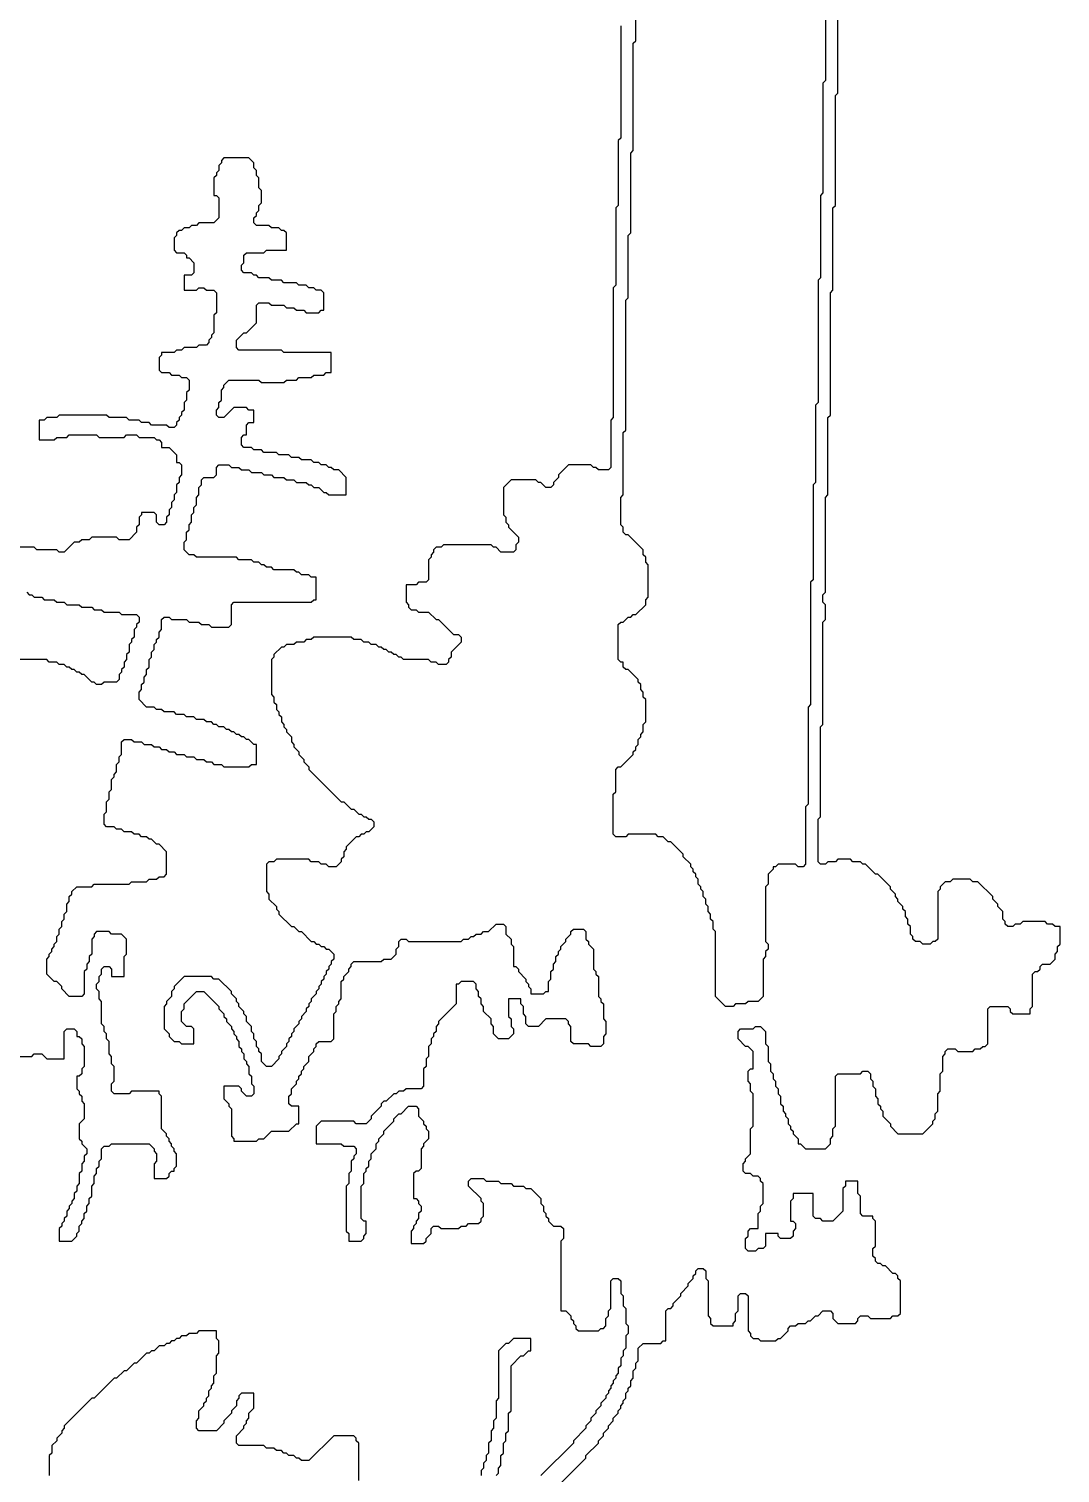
# Model space of a CAD drawing. Header units: metres. Extents: x 0 to 333, y 0 to 424.
# Drawn here: x 285.82 to 320.25, y 69.75 to 117.98 of the extents above; entities that cross this region are included whole.
import ezdxf

# ---------------------------------------------------------------- set-up
doc = ezdxf.new("R2010")
doc.units = ezdxf.units.M

msp = doc.modelspace()

# ---------------------------------------------------------------- linework, layer by layer
for points in [[(312.417, 119.917), (312.417, 116.25), (312.333, 116.167), (312.333, 112.5), (312.25, 112.417), (312.25, 109.667), (312.167, 109.583), (312.167, 105.5), (312.083, 105.417), (312.083, 102.833), (312, 102.75), (312, 99.583), (311.917, 99.5), (311.917, 95.417), (311.833, 95.333), (311.833, 92.083), (311.75, 92), (311.75, 90.083), (311.667, 90), (311.5, 90), (311.417, 90.083), (310.833, 90.083), (310.75, 90), (310.667, 90), (310.667, 89.917), (310.5, 89.75), (310.5, 89.417), (310.417, 89.333), (310.417, 87.5), (310.5, 87.417), (310.5, 87.25), (310.417, 87.167), (310.417, 87), (310.333, 86.917), (310.333, 85.667), (310.167, 85.5), (309.833, 85.5), (309.75, 85.417), (309.417, 85.417), (309.333, 85.333), (309.083, 85.333), (308.75, 85.667), (308.75, 87.833), (308.667, 87.917), (308.667, 88.167), (308.583, 88.25), (308.583, 88.417), (308.5, 88.5), (308.5, 88.667), (308.417, 88.75), (308.417, 88.917), (308.333, 89), (308.333, 89.167), (308.25, 89.25), (308.25, 89.333), (308.167, 89.417), (308.167, 89.583), (308.083, 89.667), (308.083, 89.75), (308, 89.833), (308, 89.917), (307.917, 90), (307.917, 90.083), (307.667, 90.333), (307.667, 90.417), (307.25, 90.833), (307.167, 90.833), (307, 91), (306.833, 91), (306.75, 91.083), (305.833, 91.083), (305.75, 91), (305.417, 91), (305.333, 91.083), (305.333, 92.417), (305.417, 92.5), (305.417, 93.25), (305.5, 93.333), (305.583, 93.333), (306, 93.75), (306, 93.833), (306.083, 93.917), (306.083, 94), (306.167, 94.083), (306.167, 94.25), (306.25, 94.333), (306.25, 94.417), (306.333, 94.5), (306.333, 94.75), (306.417, 94.833), (306.417, 95.583), (306.333, 95.667), (306.333, 95.833), (306.25, 95.917), (306.25, 96.083), (306.167, 96.167), (306.167, 96.25), (305.833, 96.583), (305.75, 96.583), (305.667, 96.667), (305.667, 96.833), (305.583, 96.833), (305.5, 96.917), (305.5, 98.083), (305.583, 98.167), (305.667, 98.167), (305.833, 98.333), (305.917, 98.333), (306, 98.417), (306.083, 98.417), (306.417, 98.75), (306.417, 98.917), (306.5, 99), (306.5, 100.083), (306.417, 100.167), (306.417, 100.333), (306.333, 100.417), (306.333, 100.583), (305.833, 101.083), (305.75, 101.083), (305.667, 101.167), (305.667, 101.333), (305.583, 101.417), (305.583, 102.333), (305.667, 102.417), (305.667, 104.5), (305.75, 104.583), (305.75, 108.917), (305.833, 109), (305.833, 111.083), (305.917, 111.167), (305.917, 113.833), (306, 113.917), (306, 117.5), (306.083, 117.583), (306.083, 121.167)], [(303.417, 69.25), (304.417, 70.25), (304.417, 70.333), (304.833, 70.75), (304.833, 70.833), (305, 71), (305, 71.083), (305.167, 71.25), (305.167, 71.333), (305.333, 71.5), (305.333, 71.583), (305.5, 71.75), (305.5, 71.833), (305.583, 71.917), (305.583, 72), (305.667, 72.083), (305.667, 72.167), (305.75, 72.25), (305.75, 72.417), (305.833, 72.5), (305.833, 72.583), (305.917, 72.667), (305.917, 72.833), (306, 72.917), (306, 73.167), (306.083, 73.25), (306.083, 73.417), (306.167, 73.5), (306.167, 73.917), (306.333, 74.083), (306.917, 74.083), (307, 74.167), (307.083, 74.167), (307.083, 75.167), (307.167, 75.25), (307.25, 75.25), (307.333, 75.333), (307.333, 75.417), (307.583, 75.667), (307.583, 75.75), (307.833, 76), (307.833, 76.083), (308, 76.25), (308, 76.333), (308.083, 76.417), (308.083, 76.5), (308.167, 76.583), (308.333, 76.583), (308.417, 76.5), (308.417, 76.25), (308.5, 76.167), (308.5, 75), (308.583, 74.917), (308.583, 74.75), (308.667, 74.667), (309.333, 74.667), (309.333, 74.75), (309.417, 74.833), (309.417, 75.083), (309.5, 75.167), (309.5, 75.667), (309.583, 75.75), (309.75, 75.75), (309.833, 75.667), (309.833, 74.5), (309.917, 74.417), (309.917, 74.333), (310, 74.25), (310.167, 74.25), (310.25, 74.167), (310.75, 74.167), (310.833, 74.25), (310.917, 74.25), (311.167, 74.5), (311.167, 74.583), (311.25, 74.667), (311.417, 74.667), (311.5, 74.75), (311.75, 74.75), (311.833, 74.833), (311.917, 74.833), (312.083, 75), (312.167, 75), (312.333, 75.167), (312.583, 75.167), (312.667, 75.083), (312.667, 74.917), (312.833, 74.75), (313.417, 74.75), (313.5, 74.833), (313.5, 74.917), (313.583, 75), (313.833, 75), (313.917, 74.917), (314.583, 74.917), (314.667, 75), (314.833, 75), (314.917, 75.083), (314.917, 76.167), (314.833, 76.25), (314.833, 76.333), (314.75, 76.417), (314.667, 76.417), (314.417, 76.667), (314.333, 76.667), (314.25, 76.75), (314.167, 76.75), (314.083, 76.833), (314.083, 76.917), (314, 77), (314, 77.25), (314.083, 77.333), (314.083, 78.167), (314, 78.25), (314, 78.333), (313.667, 78.333), (313.583, 78.417), (313.583, 79), (313.5, 79.083), (313.5, 79.5), (313.083, 79.5), (313.083, 79.333), (313, 79.25), (313, 78.5), (312.667, 78.167), (312.333, 78.167), (312.25, 78.25), (312.083, 78.25), (312, 78.333), (312, 79.083), (311.333, 79.083), (311.333, 78.917), (311.25, 78.833), (311.25, 78.167), (311.333, 78.167), (311.417, 78.083), (311.417, 77.917), (311.333, 77.833), (311.333, 77.667), (311.25, 77.583), (310.917, 77.583), (310.833, 77.667), (310.833, 77.75), (310.417, 77.75), (310.417, 77.333), (310.333, 77.25), (310.167, 77.25), (310.083, 77.167), (309.833, 77.167), (309.75, 77.25), (309.75, 77.583), (309.833, 77.667), (309.833, 77.833), (309.917, 77.917), (310.167, 77.917), (310.167, 78.417), (310.25, 78.5), (310.25, 78.667), (310.333, 78.75), (310.333, 79.417), (310.25, 79.5), (310.25, 79.583), (310.167, 79.667), (310, 79.667), (309.917, 79.75), (309.75, 79.75), (309.667, 79.833), (309.667, 80.083), (309.75, 80.167), (309.75, 80.25), (309.917, 80.417), (309.917, 81.25), (310, 81.333), (310, 82.417), (309.917, 82.5), (309.917, 82.75), (309.833, 82.833), (309.833, 83.167), (309.917, 83.25), (310, 83.25), (310, 83.833), (309.833, 84), (309.75, 84), (309.5, 84.25), (309.5, 84.5), (309.583, 84.583), (310, 84.583), (310.083, 84.667), (310.25, 84.667), (310.417, 84.5), (310.417, 84.083), (310.5, 84), (310.5, 83.5), (310.583, 83.417), (310.583, 83.167), (310.667, 83.083), (310.667, 82.917), (310.75, 82.833), (310.75, 82.667), (310.833, 82.583), (310.833, 82.417), (310.917, 82.333), (310.917, 82.083), (311, 82), (311, 81.833), (311.083, 81.75), (311.083, 81.667), (311.167, 81.583), (311.167, 81.417), (311.25, 81.333), (311.25, 81.25), (311.333, 81.167), (311.333, 81.083), (311.5, 80.917), (311.5, 80.75), (311.583, 80.75), (311.75, 80.583), (312.417, 80.583), (312.583, 80.75), (312.583, 80.917), (312.667, 81), (312.667, 81.25), (312.75, 81.333), (312.75, 83), (312.833, 83.083), (313.583, 83.083), (313.667, 83.167), (313.833, 83.167), (313.917, 83.083), (313.917, 82.917), (314, 82.833), (314, 82.667), (314.083, 82.583), (314.083, 82.333), (314.167, 82.25), (314.167, 82.083), (314.25, 82), (314.25, 81.917), (314.333, 81.833), (314.333, 81.667), (314.583, 81.417), (314.583, 81.333), (314.833, 81.083), (315.667, 81.083), (316, 81.417), (316, 81.5), (316.083, 81.583), (316.083, 81.75), (316.167, 81.833), (316.167, 82.417), (316.25, 82.5), (316.25, 83.083), (316.333, 83.167), (316.333, 83.667), (316.417, 83.75), (316.417, 83.833), (316.5, 83.917), (316.75, 83.917), (316.833, 83.833), (317.333, 83.833), (317.417, 83.917), (317.583, 83.917), (317.667, 84), (317.75, 84), (317.833, 84.083), (317.833, 85.25), (317.917, 85.333), (318.5, 85.333), (318.583, 85.25), (318.583, 85.167), (318.667, 85.083), (319.25, 85.083), (319.25, 85.25), (319.333, 85.333), (319.333, 86.417), (319.417, 86.5), (319.5, 86.5), (319.583, 86.583), (319.583, 86.667), (319.667, 86.75), (319.917, 86.75), (320.083, 86.917), (320.083, 87.083), (320.167, 87.167), (320.167, 87.333), (320.25, 87.417), (320.25, 88), (320.083, 88), (320, 88.083), (319.833, 88.083), (319.75, 88.167), (319, 88.167), (318.917, 88.083), (318.75, 88.083), (318.667, 88), (318.5, 88), (318.417, 88.083), (318.417, 88.167), (318.333, 88.25), (318.333, 88.5), (318.167, 88.667), (318.167, 88.75), (318, 88.917), (318, 89), (317.5, 89.5), (317.333, 89.5), (317.25, 89.583), (316.667, 89.583), (316.583, 89.5), (316.417, 89.5), (316.25, 89.333), (316.25, 89.25), (316.167, 89.167), (316.167, 87.583), (316.083, 87.5), (316, 87.5), (315.917, 87.417), (315.667, 87.417), (315.583, 87.5), (315.417, 87.5), (315.333, 87.583), (315.333, 87.667), (315.25, 87.75), (315.25, 88), (315.167, 88.083), (315.167, 88.25), (315.083, 88.333), (315.083, 88.5), (315, 88.583), (315, 88.667), (314.833, 88.833), (314.833, 88.917), (314.75, 89), (314.75, 89.083), (314.583, 89.25), (314.583, 89.333), (314.167, 89.75), (314.083, 89.75), (313.75, 90.083), (313.667, 90.083), (313.583, 90.167), (313.333, 90.167), (313.25, 90.25), (312.833, 90.25), (312.75, 90.167), (312.5, 90.167), (312.417, 90.083), (312.25, 90.083), (312.167, 90.167), (312.167, 91.583), (312.25, 91.667), (312.25, 94.667), (312.333, 94.75), (312.333, 98.167), (312.417, 98.25), (312.417, 98.75), (312.333, 98.833), (312.333, 99.083), (312.417, 99.167), (312.417, 102.333), (312.5, 102.417), (312.5, 105), (312.583, 105.083), (312.583, 109.167), (312.667, 109.25), (312.667, 112), (312.75, 112.083), (312.75, 115.75), (312.833, 115.833), (312.833, 119.5)], [(305.583, 118.083), (305.583, 114.333), (305.5, 114.25), (305.5, 112.083), (305.417, 112), (305.417, 109.417), (305.333, 109.333), (305.333, 105), (305.25, 104.917), (305.25, 103.333), (305.167, 103.25), (304.833, 103.25), (304.75, 103.333), (304.667, 103.333), (304.583, 103.417), (303.833, 103.417), (303.5, 103.083), (303.5, 103), (303.333, 102.833), (303.333, 102.75), (303.25, 102.667), (303.083, 102.667), (302.917, 102.833), (302.833, 102.833), (302.75, 102.917), (301.917, 102.917), (301.667, 102.667), (301.667, 101.75), (301.75, 101.667), (301.75, 101.5), (301.833, 101.417), (301.833, 101.333), (302.167, 101), (302.167, 100.833), (302.083, 100.75), (302.083, 100.583), (302, 100.5), (301.583, 100.5), (301.417, 100.667), (301.333, 100.667), (301.25, 100.75), (299.667, 100.75), (299.583, 100.667), (299.417, 100.667), (299.333, 100.583), (299.333, 100.5), (299.25, 100.417), (299.25, 100.333), (299.167, 100.25), (299.167, 99.583), (299.083, 99.5), (298.833, 99.5), (298.75, 99.417), (298.417, 99.417), (298.417, 98.833), (298.5, 98.75), (298.5, 98.667), (298.583, 98.583), (298.75, 98.583), (298.833, 98.5), (299.167, 98.5), (299.417, 98.25), (299.5, 98.25), (300, 97.75), (300.167, 97.75), (300.25, 97.667), (300.25, 97.5), (299.917, 97.167), (299.917, 97), (299.833, 96.917), (299.833, 96.833), (299.75, 96.75), (299.5, 96.75), (299.417, 96.833), (299.25, 96.833), (299.167, 96.917), (298.333, 96.917), (298.25, 97), (298.167, 97), (298.083, 97.083), (298, 97.083), (297.917, 97.167), (297.833, 97.167), (297.75, 97.25), (297.667, 97.25), (297.583, 97.333), (297.5, 97.333), (297.417, 97.417), (297.25, 97.417), (297.167, 97.5), (297, 97.5), (296.917, 97.583), (296.667, 97.583), (296.583, 97.667), (295.333, 97.667), (295.25, 97.583), (295.083, 97.583), (295, 97.5), (294.75, 97.5), (294.667, 97.417), (294.417, 97.417), (294.333, 97.333), (294.25, 97.333), (294, 97.083), (294, 97), (293.917, 96.917), (293.917, 95.75), (294, 95.667), (294, 95.5), (294.083, 95.417), (294.083, 95.25), (294.167, 95.167), (294.167, 95.083), (294.25, 95), (294.25, 94.833), (294.333, 94.75), (294.333, 94.667), (294.417, 94.583), (294.417, 94.5), (294.583, 94.333), (294.583, 94.167), (294.667, 94.083), (294.667, 94), (294.833, 93.833), (294.833, 93.75), (295, 93.583), (295, 93.5), (295.167, 93.333), (295.167, 93.25), (296.25, 92.167), (296.333, 92.167), (296.583, 91.917), (296.667, 91.917), (296.833, 91.75), (296.917, 91.75), (297, 91.667), (297.083, 91.667), (297.167, 91.583), (297.25, 91.583), (297.333, 91.5), (297.333, 91.333), (297.167, 91.167), (297.083, 91.167), (297, 91.083), (296.917, 91.083), (296.833, 91), (296.75, 91), (296.417, 90.667), (296.417, 90.583), (296.333, 90.5), (296.333, 90.333), (296.25, 90.25), (296.25, 90.167), (296.083, 90), (295.833, 90), (295.75, 90.083), (295.583, 90.083), (295.5, 90.167), (295.25, 90.167), (295.167, 90.25), (294.083, 90.25), (294, 90.167), (293.833, 90.167), (293.75, 90.083), (293.75, 89.167), (293.833, 89.083), (293.833, 88.917), (294.083, 88.667), (294.083, 88.583), (294.167, 88.5), (294.167, 88.417), (294.583, 88), (294.667, 88), (294.833, 87.833), (294.917, 87.833), (295.25, 87.5), (295.333, 87.5), (295.417, 87.417), (295.5, 87.417), (295.583, 87.333), (295.667, 87.333), (295.75, 87.25), (295.833, 87.25), (296, 87.083), (296, 86.917), (295.917, 86.833), (295.917, 86.75), (295.833, 86.667), (295.833, 86.583), (295.75, 86.5), (295.75, 86.417), (295.667, 86.333), (295.667, 86.25), (295.583, 86.167), (295.583, 86.083), (295.5, 86), (295.5, 85.917), (295.417, 85.833), (295.417, 85.75), (295.25, 85.583), (295.25, 85.5), (295.167, 85.417), (295.167, 85.333), (295.083, 85.25), (295.083, 85.167), (294.917, 85), (294.917, 84.917), (294.833, 84.833), (294.833, 84.75), (294.667, 84.583), (294.667, 84.5), (294.583, 84.417), (294.583, 84.333), (294.5, 84.25), (294.5, 84.167), (294.417, 84.083), (294.417, 84), (294.25, 83.833), (294.25, 83.75), (294.167, 83.667), (294.167, 83.583), (293.917, 83.333), (293.75, 83.333), (293.583, 83.5), (293.583, 83.75), (293.5, 83.833), (293.5, 83.917), (293.417, 84), (293.417, 84.167), (293.333, 84.25), (293.333, 84.417), (293.25, 84.5), (293.25, 84.667), (293.083, 84.833), (293.083, 85), (293, 85.083), (293, 85.167), (292.833, 85.333), (292.833, 85.417), (292.75, 85.5), (292.75, 85.583), (292.583, 85.75), (292.583, 85.833), (292.167, 86.25), (292, 86.25), (291.917, 86.333), (291, 86.333), (290.667, 86), (290.667, 85.917), (290.583, 85.833), (290.583, 85.667), (290.417, 85.5), (290.417, 85.417), (290.333, 85.333), (290.333, 84.583), (290.5, 84.417), (290.5, 84.333), (290.667, 84.167), (290.833, 84.167), (290.917, 84.083), (291.333, 84.083), (291.333, 84.583), (291.25, 84.667), (291.083, 84.667), (290.917, 84.833), (290.917, 85.167), (291, 85.25), (291, 85.417), (291.417, 85.833), (291.667, 85.833), (292.167, 85.333), (292.167, 85.25), (292.333, 85.083), (292.333, 85), (292.417, 84.917), (292.417, 84.833), (292.583, 84.667), (292.583, 84.583), (292.667, 84.5), (292.667, 84.417), (292.75, 84.333), (292.75, 84.25), (292.833, 84.167), (292.833, 84), (292.917, 83.917), (292.917, 83.833), (293, 83.75), (293, 83.583), (293.083, 83.5), (293.083, 83.417), (293.167, 83.333), (293.167, 83.083), (293.25, 83), (293.25, 82.75), (293.333, 82.667), (293.333, 82.417), (293.25, 82.333), (293.083, 82.333), (292.917, 82.5), (292.917, 82.583), (292.833, 82.667), (292.333, 82.667), (292.333, 82.25), (292.5, 82.083), (292.5, 82), (292.583, 81.917), (292.583, 81), (292.667, 80.917), (292.667, 80.833), (293.417, 80.833), (293.5, 80.917), (293.667, 80.917), (293.917, 81.167), (294.5, 81.167), (294.75, 81.417), (294.833, 81.417), (294.833, 82), (294.583, 82), (294.5, 82.083), (294.5, 82.333), (294.583, 82.417), (294.583, 82.583), (294.75, 82.75), (294.75, 82.833), (294.833, 82.917), (294.833, 83), (294.917, 83.083), (294.917, 83.167), (295, 83.25), (295, 83.333), (295.167, 83.5), (295.167, 83.667), (295.333, 83.833), (295.333, 83.917), (295.417, 84), (295.417, 84.083), (295.5, 84.167), (295.917, 84.167), (296, 84.25), (296, 85.083), (296.083, 85.167), (296.083, 85.333), (296.167, 85.417), (296.167, 85.5), (296.25, 85.583), (296.25, 86.167), (296.333, 86.25), (296.333, 86.333), (296.5, 86.5), (296.5, 86.583), (296.583, 86.667), (296.583, 86.75), (296.667, 86.833), (297.583, 86.833), (297.667, 86.917), (297.917, 86.917), (298.083, 87.083), (298.083, 87.25), (298.167, 87.333), (298.167, 87.5), (298.25, 87.583), (298.417, 87.583), (298.5, 87.5), (300.25, 87.5), (300.333, 87.583), (300.5, 87.583), (300.583, 87.667), (300.667, 87.667), (300.75, 87.75), (300.917, 87.75), (301, 87.833), (301.167, 87.833), (301.417, 88.083), (301.667, 88.083), (301.75, 88), (301.75, 87.75), (301.917, 87.583), (301.917, 87.417), (302, 87.333), (302, 86.667), (302.083, 86.667), (302.167, 86.583), (302.167, 86.5), (302.417, 86.25), (302.417, 86.167), (302.5, 86.083), (302.5, 86), (302.583, 85.917), (302.583, 85.75), (303, 85.75), (303.083, 85.833), (303.167, 85.833), (303.167, 86.167), (303.25, 86.25), (303.25, 86.5), (303.333, 86.583), (303.333, 86.75), (303.417, 86.833), (303.417, 87), (303.5, 87.083), (303.5, 87.167), (303.583, 87.25), (303.583, 87.333), (303.75, 87.5), (303.75, 87.583), (303.917, 87.75), (303.917, 87.833), (304, 87.917), (304.333, 87.917), (304.417, 87.833), (304.417, 87.583), (304.5, 87.5), (304.5, 87.417), (304.667, 87.25), (304.667, 86.583), (304.75, 86.5), (304.75, 86.417), (304.833, 86.333), (304.833, 85.667), (304.917, 85.583), (304.917, 85.5), (305, 85.417), (305, 84.917), (305.083, 84.833), (305.083, 84.417), (305, 84.333), (305, 84.083), (304.917, 84), (304.583, 84), (304.5, 84.083), (304, 84.083), (303.917, 84.167), (303.917, 84.667), (303.833, 84.75), (303.833, 84.833), (303.75, 84.917), (303.083, 84.917), (302.833, 84.667), (302.5, 84.667), (302.417, 84.75), (302.417, 85), (302.333, 85.083), (302.333, 85.333), (302.25, 85.417), (302.25, 85.583), (301.833, 85.583), (301.833, 85), (301.917, 84.917), (301.917, 84.667), (302, 84.583), (302, 84.417), (301.833, 84.25), (301.5, 84.25), (301.333, 84.417), (301.333, 84.667), (301.25, 84.75), (301.25, 84.917), (301, 85.167), (301, 85.333), (300.917, 85.417), (300.917, 85.583), (300.833, 85.667), (300.833, 85.833), (300.75, 85.917), (300.75, 86.083), (300.667, 86.167), (300.25, 86.167), (300.167, 86.083), (300.083, 86.083), (300.083, 85.417), (299.5, 84.833), (299.5, 84.75), (299.417, 84.667), (299.417, 84.5), (299.333, 84.417), (299.333, 84.333), (299.25, 84.25), (299.25, 84.083), (299.167, 84), (299.167, 83.667), (299.083, 83.583), (299.083, 83.333), (299, 83.25), (299, 82.667), (298.917, 82.583), (298.417, 82.583), (298.333, 82.5), (298.167, 82.5), (298.083, 82.417), (298, 82.417), (297.75, 82.167), (297.667, 82.167), (297.583, 82.083), (297.583, 82), (297.25, 81.667), (297.25, 81.583), (297.083, 81.417), (296.75, 81.417), (296.667, 81.5), (295.583, 81.5), (295.417, 81.333), (295.417, 80.75), (296.25, 80.75), (296.333, 80.667), (296.667, 80.667), (296.75, 80.583), (296.75, 80.417), (296.667, 80.333), (296.667, 80.25), (296.583, 80.167), (296.583, 79.833), (296.5, 79.75), (296.5, 79.417), (296.417, 79.333), (296.417, 77.833), (296.5, 77.75), (296.5, 77.5), (296.917, 77.5), (297, 77.583), (297, 77.667), (297.083, 77.75), (297.083, 78.167), (297, 78.167), (296.917, 78.25), (296.917, 79.333), (297, 79.417), (297, 79.75), (297.083, 79.833), (297.083, 79.917), (297.167, 80), (297.167, 80.167), (297.25, 80.25), (297.25, 80.417), (297.417, 80.583), (297.417, 80.75), (297.5, 80.833), (297.5, 80.917), (297.667, 81.083), (297.667, 81.167), (298, 81.5), (298, 81.583), (298.167, 81.75), (298.25, 81.75), (298.5, 82), (298.75, 82), (298.833, 81.917), (298.833, 81.667), (299, 81.5), (299, 81.417), (299.083, 81.333), (299.083, 81.25), (299.167, 81.167), (299.167, 80.917), (299, 80.75), (299, 80.667), (298.917, 80.583), (298.917, 79.917), (298.833, 79.833), (298.75, 79.833), (298.667, 79.75), (298.667, 78.917), (298.75, 78.917), (298.833, 78.833), (298.833, 78.75), (298.917, 78.667), (298.917, 78.5), (298.833, 78.417), (298.833, 78.25), (298.75, 78.167), (298.75, 78.083), (298.667, 78), (298.667, 77.917), (298.583, 77.833), (298.583, 77.417), (299, 77.417), (299.083, 77.5), (299.083, 77.583), (299.25, 77.75), (299.25, 77.917), (299.333, 78), (299.5, 78), (299.583, 77.917), (300.167, 77.917), (300.25, 78), (300.417, 78), (300.5, 78.083), (300.833, 78.083), (300.917, 78.167), (300.917, 78.25), (301, 78.333), (301, 78.75), (300.917, 78.833), (300.917, 78.917), (300.5, 79.333), (300.5, 79.5), (300.583, 79.583), (301, 79.583), (301.083, 79.5), (301.5, 79.5), (301.583, 79.417), (301.917, 79.417), (302, 79.333), (302.333, 79.333), (302.417, 79.25), (302.583, 79.25), (302.917, 78.917), (302.917, 78.75), (303, 78.667), (303, 78.5), (303.083, 78.417), (303.083, 78.333), (303.167, 78.25), (303.167, 78.167), (303.333, 78), (303.583, 78), (303.667, 77.917), (303.667, 77.583), (303.583, 77.5), (303.583, 75.167), (303.75, 75.167), (303.917, 75), (303.917, 74.917), (304, 74.833), (304, 74.75), (304.083, 74.667), (304.083, 74.583), (304.167, 74.5), (304.833, 74.5), (304.917, 74.583), (305, 74.583), (305.083, 74.667), (305.083, 74.917), (305.167, 75), (305.167, 75.167), (305.25, 75.25), (305.25, 76.167), (305.333, 76.25), (305.5, 76.25), (305.583, 76.167), (305.583, 75.75), (305.667, 75.667), (305.667, 75.333), (305.75, 75.25), (305.75, 74.75), (305.833, 74.667), (305.833, 74.417), (305.75, 74.333), (305.75, 73.917), (305.667, 73.833), (305.667, 73.667), (305.583, 73.583), (305.583, 73.333), (305.5, 73.25), (305.5, 73.083), (305.417, 73), (305.417, 72.917), (305.333, 72.833), (305.333, 72.75), (305.25, 72.667), (305.25, 72.583), (305.167, 72.5), (305.167, 72.417), (305.083, 72.333), (305.083, 72.25), (304.917, 72.083), (304.917, 72), (304.75, 71.833), (304.75, 71.75), (304.583, 71.583), (304.583, 71.5), (304.417, 71.333), (304.417, 71.25), (304, 70.833), (304, 70.75), (302.917, 69.667)], [(285.5, 83.667), (285.917, 83.667), (286, 83.75), (286.25, 83.75), (286.417, 83.583), (287, 83.583), (287, 84.5), (287.083, 84.583), (287.333, 84.583), (287.417, 84.5), (287.417, 84.333), (287.5, 84.333), (287.583, 84.25), (287.583, 84.083), (287.667, 84), (287.667, 83.333), (287.583, 83.25), (287.583, 83.083), (287.5, 83), (287.417, 83), (287.417, 82.583), (287.5, 82.5), (287.5, 82.417), (287.583, 82.333), (287.583, 82.167), (287.667, 82.083), (287.667, 81.583), (287.5, 81.417), (287.5, 80.917), (287.583, 80.833), (287.583, 80.75), (287.75, 80.583), (287.75, 80.417), (287.667, 80.333), (287.667, 80.167), (287.583, 80.083), (287.583, 79.833), (287.5, 79.75), (287.5, 79.417), (287.417, 79.333), (287.417, 79.167), (287.333, 79.083), (287.333, 78.917), (287.25, 78.833), (287.25, 78.75), (287.167, 78.667), (287.167, 78.583), (287.083, 78.5), (287.083, 78.333), (287, 78.25), (287, 78.167), (286.917, 78.083), (286.917, 78), (286.833, 77.917), (286.833, 77.5), (287.25, 77.5), (287.417, 77.667), (287.417, 77.75), (287.5, 77.833), (287.5, 78), (287.583, 78.083), (287.583, 78.167), (287.667, 78.25), (287.667, 78.417), (287.75, 78.5), (287.75, 78.667), (287.833, 78.75), (287.833, 78.917), (287.917, 79), (287.917, 79.333), (288, 79.417), (288, 79.667), (288.083, 79.75), (288.083, 79.917), (288.167, 80), (288.167, 80.167), (288.25, 80.25), (288.25, 80.583), (288.333, 80.667), (288.5, 80.667), (288.583, 80.75), (289.833, 80.75), (290, 80.583), (290, 80.5), (290.083, 80.417), (290.083, 80.167), (290, 80.083), (290, 79.583), (290.417, 79.583), (290.5, 79.667), (290.5, 79.75), (290.583, 79.833), (290.667, 79.833), (290.667, 79.917), (290.75, 80), (290.75, 80.417), (290.667, 80.5), (290.667, 80.583), (290.583, 80.667), (290.583, 80.75), (290.5, 80.833), (290.5, 80.917), (290.417, 81), (290.417, 81.083), (290.25, 81.25), (290.25, 82.333), (290.167, 82.417), (290.167, 82.5), (289.25, 82.5), (289.167, 82.417), (288.667, 82.417), (288.583, 82.5), (288.583, 82.75), (288.667, 82.833), (288.667, 83.333), (288.583, 83.417), (288.583, 83.667), (288.5, 83.75), (288.5, 84.167), (288.417, 84.25), (288.417, 84.417), (288.333, 84.5), (288.333, 84.667), (288.25, 84.75), (288.25, 85.5), (288.167, 85.583), (288.167, 85.833), (288.083, 85.917), (288.083, 86.083), (288.167, 86.167), (288.167, 86.333), (288.25, 86.417), (288.25, 86.583), (288.333, 86.667), (288.5, 86.667), (288.583, 86.583), (288.583, 86.333), (289, 86.333), (289, 87), (289.083, 87.083), (289.083, 87.583), (288.917, 87.75), (288.583, 87.75), (288.5, 87.833), (288.083, 87.833), (288, 87.75), (288, 87.667), (287.917, 87.583), (287.917, 87.083), (287.833, 87), (287.833, 86.833), (287.75, 86.75), (287.75, 86.583), (287.667, 86.5), (287.667, 85.75), (287.583, 85.667), (287.167, 85.667), (286.917, 85.917), (286.917, 86), (286.75, 86.167), (286.667, 86.167), (286.417, 86.417), (286.417, 86.917), (286.5, 87), (286.5, 87.083), (286.583, 87.167), (286.583, 87.25), (286.667, 87.333), (286.667, 87.417), (286.75, 87.5), (286.75, 87.667), (286.833, 87.75), (286.833, 87.917), (286.917, 88), (286.917, 88.167), (287, 88.25), (287, 88.417), (287.083, 88.5), (287.083, 88.75), (287.167, 88.833), (287.167, 89), (287.25, 89.083), (287.25, 89.167), (287.417, 89.333), (287.917, 89.333), (288, 89.417), (289.167, 89.417), (289.25, 89.5), (289.75, 89.5), (289.833, 89.583), (290.083, 89.583), (290.167, 89.667), (290.333, 89.667), (290.417, 89.75), (290.417, 90.5), (290.167, 90.75), (290.083, 90.75), (289.917, 90.917), (289.833, 90.917), (289.75, 91), (289.583, 91), (289.5, 91.083), (289.333, 91.083), (289.25, 91.167), (289, 91.167), (288.917, 91.25), (288.75, 91.25), (288.667, 91.333), (288.417, 91.333), (288.333, 91.417), (288.333, 91.75), (288.417, 91.833), (288.417, 92.167), (288.5, 92.25), (288.5, 92.5), (288.583, 92.583), (288.583, 92.917), (288.667, 93), (288.667, 93.083), (288.75, 93.167), (288.75, 93.417), (288.833, 93.5), (288.833, 93.667), (288.917, 93.75), (288.917, 94.167), (289, 94.25), (289.25, 94.25), (289.333, 94.167), (289.583, 94.167), (289.667, 94.083), (289.917, 94.083), (290, 94), (290.167, 94), (290.25, 93.917), (290.417, 93.917), (290.5, 93.833), (290.667, 93.833), (290.75, 93.75), (291, 93.75), (291.083, 93.667), (291.333, 93.667), (291.417, 93.583), (291.667, 93.583), (291.75, 93.5), (291.917, 93.5), (292, 93.417), (292.25, 93.417), (292.333, 93.333), (293.167, 93.333), (293.25, 93.417), (293.417, 93.417), (293.417, 94.083), (293.333, 94.083), (293.167, 94.25), (293.083, 94.25), (293, 94.333), (292.917, 94.333), (292.833, 94.417), (292.75, 94.417), (292.667, 94.5), (292.583, 94.5), (292.5, 94.583), (292.417, 94.583), (292.333, 94.667), (292.167, 94.667), (292.083, 94.75), (292, 94.75), (291.917, 94.833), (291.75, 94.833), (291.667, 94.917), (291.417, 94.917), (291.333, 95), (291.083, 95), (291, 95.083), (290.75, 95.083), (290.667, 95.167), (290.333, 95.167), (290.25, 95.25), (290.083, 95.25), (290, 95.333), (289.75, 95.333), (289.5, 95.583), (289.5, 95.833), (289.583, 95.917), (289.583, 96.083), (289.667, 96.167), (289.667, 96.333), (289.75, 96.417), (289.75, 96.583), (289.833, 96.667), (289.833, 96.917), (289.917, 97), (289.917, 97.167), (290, 97.25), (290, 97.417), (290.083, 97.5), (290.083, 97.583), (290.167, 97.667), (290.167, 97.833), (290.25, 97.917), (290.25, 98.25), (290.333, 98.333), (290.5, 98.333), (290.583, 98.25), (291.083, 98.25), (291.167, 98.167), (291.5, 98.167), (291.583, 98.083), (291.833, 98.083), (291.917, 98), (292.5, 98), (292.583, 98.083), (292.583, 98.75), (292.667, 98.833), (295.25, 98.833), (295.333, 98.917), (295.417, 98.917), (295.417, 99.667), (295.25, 99.667), (295.167, 99.75), (294.917, 99.75), (294.833, 99.833), (294.75, 99.833), (294.667, 99.917), (294, 99.917), (293.917, 100), (293.75, 100), (293.667, 100.083), (293.583, 100.083), (293.5, 100.167), (293.333, 100.167), (293.25, 100.25), (292.833, 100.25), (292.75, 100.333), (291.417, 100.333), (291.333, 100.417), (291.167, 100.417), (291, 100.583), (291, 100.833), (291.083, 100.917), (291.083, 101.167), (291.167, 101.25), (291.167, 101.417), (291.25, 101.5), (291.25, 101.75), (291.333, 101.833), (291.333, 102), (291.417, 102.083), (291.417, 102.333), (291.5, 102.417), (291.5, 102.667), (291.583, 102.75), (291.583, 102.917), (291.667, 103), (292, 103), (292.083, 103.083), (292.083, 103.333), (292.167, 103.417), (292.5, 103.417), (292.583, 103.333), (292.833, 103.333), (292.917, 103.25), (293.167, 103.25), (293.25, 103.167), (293.583, 103.167), (293.667, 103.083), (293.917, 103.083), (294, 103), (294.333, 103), (294.417, 102.917), (294.667, 102.917), (294.75, 102.833), (295.083, 102.833), (295.167, 102.75), (295.25, 102.75), (295.333, 102.667), (295.5, 102.667), (295.667, 102.5), (295.75, 102.5), (295.833, 102.417), (296.417, 102.417), (296.417, 103), (296.167, 103.25), (296, 103.25), (295.917, 103.333), (295.833, 103.333), (295.75, 103.417), (295.583, 103.417), (295.5, 103.5), (295.333, 103.5), (295.25, 103.583), (294.917, 103.583), (294.833, 103.667), (294.583, 103.667), (294.5, 103.75), (294.167, 103.75), (294.083, 103.833), (293.667, 103.833), (293.583, 103.917), (293.333, 103.917), (293.25, 104), (293, 104), (292.917, 104.083), (292.917, 104.333), (293, 104.417), (293.083, 104.417), (293.083, 104.75), (293.167, 104.833), (293.333, 104.833), (293.333, 105.25), (293.167, 105.25), (293.083, 105.333), (292.667, 105.333), (292.333, 105), (292.167, 105), (292.083, 105.083), (292.083, 105.25), (292.167, 105.333), (292.167, 105.5), (292.25, 105.583), (292.25, 105.917), (292.333, 106), (292.333, 106.083), (292.5, 106.25), (293.5, 106.25), (293.583, 106.167), (294.333, 106.167), (294.417, 106.25), (294.75, 106.25), (294.833, 106.333), (295.25, 106.333), (295.333, 106.417), (295.667, 106.417), (295.75, 106.5), (295.917, 106.5), (295.917, 107.167), (294.333, 107.167), (294.25, 107.25), (292.833, 107.25), (292.75, 107.333), (292.75, 107.583), (293, 107.833), (293.083, 107.833), (293.417, 108.167), (293.417, 108.75), (293.5, 108.833), (293.833, 108.833), (293.917, 108.75), (294.333, 108.75), (294.417, 108.667), (294.667, 108.667), (294.75, 108.583), (295, 108.583), (295.083, 108.5), (295.5, 108.5), (295.583, 108.583), (295.667, 108.583), (295.667, 109.167), (295.583, 109.25), (295.417, 109.25), (295.333, 109.333), (295.167, 109.333), (295.083, 109.417), (294.833, 109.417), (294.75, 109.5), (294.333, 109.5), (294.25, 109.583), (293.917, 109.583), (293.833, 109.667), (293.5, 109.667), (293.417, 109.75), (293.333, 109.75), (293.25, 109.833), (293, 109.833), (292.917, 109.917), (292.917, 110.083), (293, 110.167), (293, 110.417), (293.083, 110.5), (293.667, 110.5), (293.75, 110.583), (294.417, 110.583), (294.417, 111.167), (294.333, 111.25), (294.25, 111.25), (294.167, 111.333), (293.917, 111.333), (293.833, 111.417), (293.417, 111.417), (293.333, 111.5), (293.333, 111.667), (293.417, 111.75), (293.417, 111.833), (293.5, 111.917), (293.5, 112.083), (293.583, 112.167), (293.583, 112.583), (293.5, 112.667), (293.5, 113), (293.417, 113.083), (293.417, 113.25), (293.333, 113.333), (293.333, 113.5), (293.167, 113.667), (292.333, 113.667), (292.25, 113.583), (292.25, 113.5), (292.167, 113.417), (292.167, 113.25), (292.083, 113.167), (292.083, 113.083), (292, 113), (292, 112.417), (292.083, 112.417), (292.167, 112.333), (292.167, 111.667), (292, 111.5), (291.5, 111.5), (291.417, 111.417), (291.25, 111.417), (291.167, 111.333), (291, 111.333), (290.917, 111.25), (290.833, 111.25), (290.75, 111.167), (290.75, 111.083), (290.667, 111), (290.667, 110.583), (290.75, 110.5), (291, 110.5), (291.083, 110.417), (291.083, 110.333), (291.167, 110.333), (291.333, 110.167), (291.333, 109.833), (291.25, 109.75), (291, 109.75), (291, 109.25), (291.417, 109.25), (291.5, 109.333), (291.667, 109.333), (291.75, 109.25), (292, 109.25), (292.083, 109.167), (292.083, 108.5), (292, 108.417), (292, 107.833), (291.917, 107.75), (291.917, 107.667), (291.833, 107.583), (291.833, 107.5), (291.75, 107.417), (291.5, 107.417), (291.417, 107.333), (291, 107.333), (290.917, 107.25), (290.75, 107.25), (290.667, 107.167), (290.25, 107.167), (290.25, 107.083), (290.167, 107), (290.167, 106.583), (290.25, 106.5), (290.5, 106.5), (290.583, 106.417), (290.833, 106.417), (290.917, 106.333), (291.083, 106.333), (291.167, 106.25), (291.167, 105.917), (291.083, 105.833), (291.083, 105.583), (291, 105.5), (291, 105.25), (290.917, 105.167), (290.917, 105.083), (290.833, 105), (290.833, 104.917), (290.75, 104.833), (290.75, 104.75), (290.667, 104.667), (290.5, 104.667), (290.417, 104.75), (289.917, 104.75), (289.833, 104.833), (289.583, 104.833), (289.5, 104.917), (289.167, 104.917), (289.083, 105), (288.5, 105), (288.417, 105.083), (286.833, 105.083), (286.75, 105), (286.417, 105), (286.333, 104.917), (286.167, 104.917), (286.167, 104.25), (286.667, 104.25), (286.75, 104.333), (287.083, 104.333), (287.167, 104.417), (288.083, 104.417), (288.167, 104.333), (289, 104.333), (289.083, 104.417), (289.417, 104.417), (289.5, 104.333), (290, 104.333), (290.083, 104.25), (290.167, 104.25), (290.25, 104.167), (290.25, 104), (290.5, 104), (290.75, 103.75), (290.75, 103.5), (290.833, 103.5), (290.917, 103.417), (290.917, 103.083), (290.833, 103), (290.833, 102.833), (290.75, 102.75), (290.75, 102.5), (290.667, 102.417), (290.667, 102.25), (290.583, 102.167), (290.583, 102), (290.5, 101.917), (290.5, 101.75), (290.417, 101.667), (290.417, 101.5), (290.333, 101.417), (290.167, 101.417), (290.083, 101.5), (290.083, 101.75), (290, 101.833), (289.583, 101.833), (289.583, 101.75), (289.5, 101.667), (289.5, 101.417), (289.417, 101.333), (289.417, 101.167), (289.167, 100.917), (288.833, 100.917), (288.75, 101), (287.917, 101), (287.833, 100.917), (287.583, 100.917), (287.5, 100.833), (287.333, 100.833), (287, 100.5), (286.833, 100.5), (286.75, 100.583), (286.083, 100.583), (286, 100.667), (284.583, 100.667)], [(285.75, 99.167), (285.833, 99.083), (285.917, 99.083), (286, 99), (286.25, 99), (286.333, 98.917), (286.667, 98.917), (286.75, 98.833), (287, 98.833), (287.083, 98.75), (287.5, 98.75), (287.583, 98.667), (287.917, 98.667), (288, 98.583), (288.25, 98.583), (288.333, 98.5), (288.833, 98.5), (288.917, 98.417), (289.417, 98.417), (289.5, 98.333), (289.5, 98.167), (289.417, 98.083), (289.417, 98), (289.333, 97.917), (289.333, 97.667), (289.25, 97.583), (289.25, 97.5), (289.167, 97.417), (289.167, 97.167), (289.083, 97.083), (289.083, 96.917), (289, 96.833), (289, 96.667), (288.917, 96.583), (288.917, 96.5), (288.833, 96.417), (288.833, 96.25), (288.75, 96.167), (288.333, 96.167), (288.25, 96.083), (288.083, 96.083), (288, 96.167), (287.917, 96.167), (287.667, 96.417), (287.583, 96.417), (287.5, 96.5), (287.417, 96.5), (287.333, 96.583), (287.25, 96.583), (287.167, 96.667), (287.083, 96.667), (287, 96.75), (286.833, 96.75), (286.75, 96.833), (286.5, 96.833), (286.417, 96.917), (284.667, 96.917)], [(296.833, 69.5), (296.833, 70.75), (296.75, 70.833), (296.75, 70.917), (296.667, 71), (296, 71), (295.167, 70.167), (294.917, 70.167), (294.833, 70.25), (294.75, 70.25), (294.667, 70.333), (294.5, 70.333), (294.417, 70.417), (294.333, 70.417), (294.25, 70.5), (294.083, 70.5), (294, 70.583), (293.75, 70.583), (293.667, 70.667), (292.833, 70.667), (292.75, 70.75), (292.75, 71), (293, 71.25), (293, 71.333), (293.083, 71.417), (293.083, 71.5), (293.167, 71.583), (293.167, 71.75), (293.333, 71.917), (293.333, 72.417), (292.917, 72.417), (292.833, 72.333), (292.833, 72.25), (292.75, 72.167), (292.75, 72), (292.583, 71.833), (292.583, 71.75), (292.333, 71.5), (292.333, 71.417), (292.083, 71.167), (291.5, 71.167), (291.417, 71.25), (291.417, 71.5), (291.5, 71.583), (291.5, 71.833), (291.667, 72), (291.667, 72.083), (291.75, 72.167), (291.75, 72.25), (291.833, 72.333), (291.833, 72.5), (291.917, 72.583), (291.917, 72.667), (292, 72.75), (292, 73), (292.083, 73.083), (292.083, 73.667), (292.167, 73.75), (292.167, 74.167), (292.083, 74.25), (292.083, 74.5), (291.5, 74.5), (291.417, 74.417), (291.167, 74.417), (291.083, 74.333), (290.917, 74.333), (290.833, 74.25), (290.75, 74.25), (290.667, 74.167), (290.583, 74.167), (290.5, 74.083), (290.417, 74.083), (290.333, 74), (290.167, 74), (290, 73.833), (289.917, 73.833), (289.833, 73.75), (289.75, 73.75), (289.417, 73.417), (289.333, 73.417), (289.083, 73.167), (289, 73.167), (288.75, 72.917), (288.667, 72.917), (288, 72.25), (287.917, 72.25), (287, 71.333), (287, 71.25), (286.917, 71.167), (286.917, 71.083), (286.75, 70.917), (286.75, 70.833), (286.583, 70.667), (286.583, 70.417), (286.5, 70.333), (286.5, 69.667)], [(301.417, 69.667), (301.5, 69.75), (301.5, 69.917), (301.583, 70), (301.583, 70.333), (301.667, 70.417), (301.667, 70.75), (301.75, 70.833), (301.75, 71.083), (301.833, 71.167), (301.833, 71.75), (301.917, 71.833), (301.917, 73.333), (302.25, 73.667), (302.333, 73.667), (302.5, 73.833), (302.583, 73.833), (302.583, 74.25), (302, 74.25), (301.833, 74.083), (301.75, 74.083), (301.5, 73.833), (301.5, 72.25), (301.417, 72.167), (301.417, 71.583), (301.333, 71.5), (301.333, 71.25), (301.25, 71.167), (301.25, 70.833), (301.167, 70.75), (301.167, 70.417), (301.083, 70.333), (301.083, 70.167), (301, 70.083), (301, 69.917), (300.917, 69.833), (300.917, 69.667)]]:
    msp.add_lwpolyline(points)

doc.saveas('drawing.dxf')
